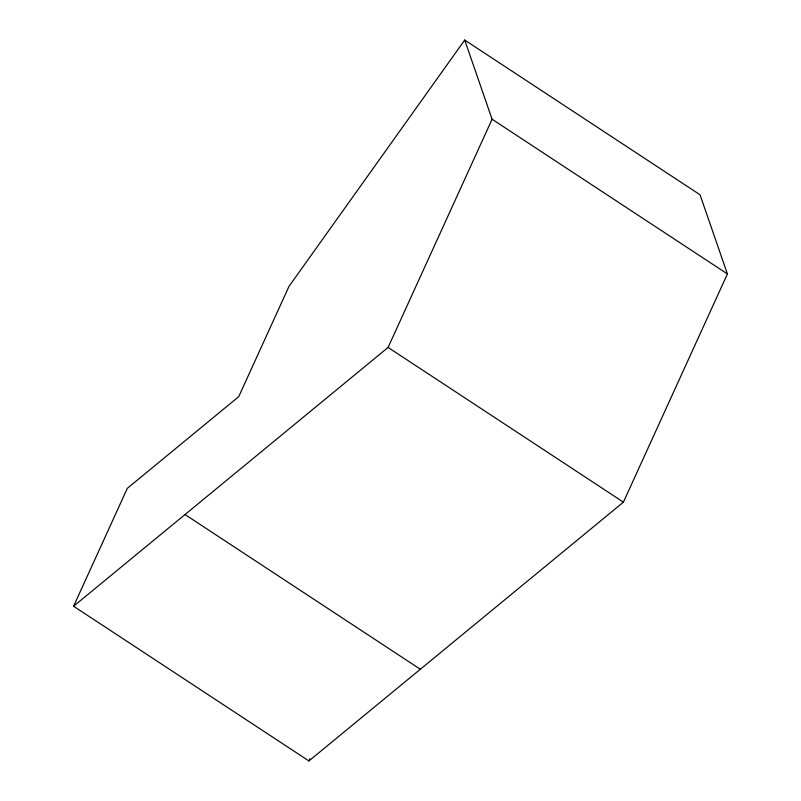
<?xml version="1.0" encoding="UTF-8"?>
<svg xmlns="http://www.w3.org/2000/svg" width="801" height="801" viewBox="0 0 801 801"><rect width="100%" height="100%" fill="white"/><g stroke="black" fill="none" stroke-linecap="round" stroke-linejoin="round"><path stroke-width="1.2" d="M73.592 606.237L127.319 488.34L238.738 396.645L289.011 286.347L464.71 40.05L700.034 194.763L727.408 273.942L623.418 502.147L308.916 760.95L73.592 606.237L388.095 347.434L492.084 119.229L464.71 40.05M308.916 760.95L309.947 758.687M492.084 119.229L727.408 273.942M388.095 347.434L623.418 502.147M185.011 514.542L420.335 669.256"/></g></svg>
